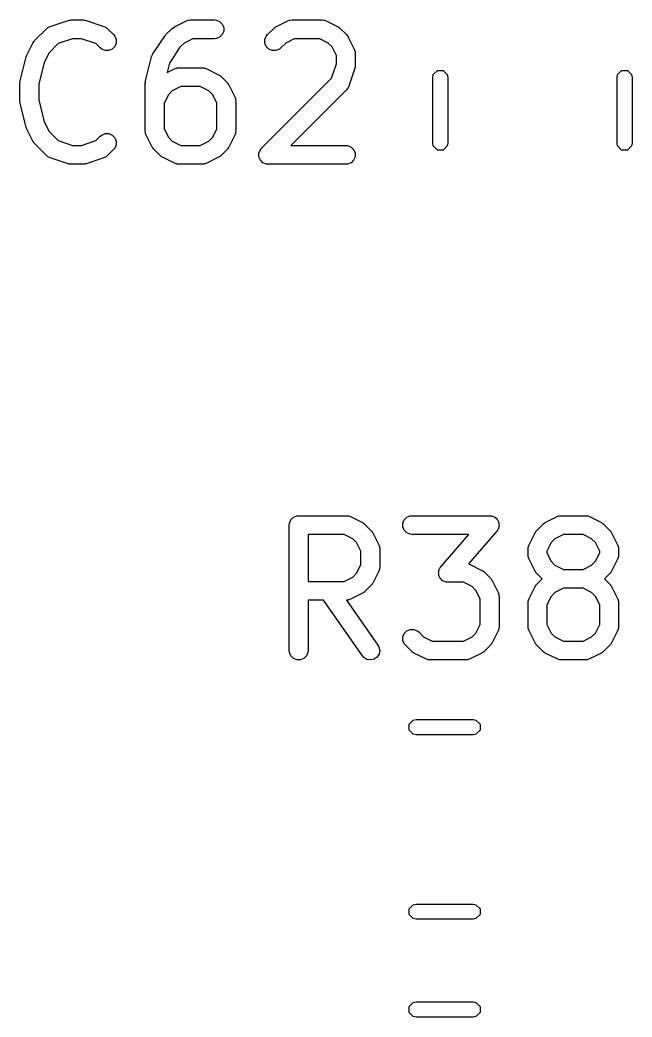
# Model space of a CAD drawing. Extents: x 2.05 to 8.87, y -5.84 to -2.88.
# Drawn here: x 6.8509 to 7.0431, y -3.5089 to -3.1961 of the extents above; entities that cross this region are included whole.
import ezdxf

# ---------------------------------------------------------------- set-up
doc = ezdxf.new("R2010")
doc.units = 0
doc.header["$MEASUREMENT"] = 0
doc.layers.add('BLACK', color=7, linetype='CONTINUOUS')

msp = doc.modelspace()

# ---------------------------------------------------------------- linework, layer by layer
at = {"layer": 'BLACK', "linetype": 'CONTINUOUS'}
for p, q in [((6.86043, -3.19808), (6.86605, -3.19621)), ((6.86605, -3.19621), (6.86634, -3.19614)), ((6.86634, -3.19614), (6.86641, -3.19611)), ((6.86641, -3.19611), (6.86651, -3.1961)), ((6.86651, -3.1961), (6.86662, -3.19608)), ((6.86662, -3.19608), (6.86669, -3.19608)), ((6.86669, -3.19608), (6.86699, -3.19606)), ((6.86699, -3.19606), (6.87073, -3.19606)), ((6.87073, -3.19606), (6.87103, -3.19608)), ((6.87103, -3.19608), (6.8711, -3.19608)), ((6.8711, -3.19608), (6.87121, -3.1961)), ((6.87121, -3.1961), (6.87131, -3.19611)), ((6.87131, -3.19611), (6.87138, -3.19614)), ((6.87138, -3.19614), (6.87167, -3.19621)), ((6.87167, -3.19621), (6.87729, -3.19808)), ((6.89941, -3.19824), (6.90316, -3.19637)), ((6.90316, -3.19637), (6.9037, -3.19616)), ((6.9037, -3.19616), (6.90381, -3.19615)), ((6.90381, -3.19615), (6.9039, -3.19611)), ((6.9039, -3.19611), (6.90448, -3.19606)), ((6.90448, -3.19606), (6.91198, -3.19606)), ((6.91198, -3.19606), (6.91256, -3.19611)), ((6.91256, -3.19611), (6.91362, -3.19655)), ((6.91362, -3.19655), (6.91443, -3.19737)), ((6.93128, -3.19824), (6.93503, -3.19637)), ((6.93503, -3.19637), (6.93557, -3.19616)), ((6.93557, -3.19616), (6.93568, -3.19615)), ((6.93568, -3.19615), (6.93578, -3.19611)), ((6.93578, -3.19611), (6.93635, -3.19606)), ((6.93635, -3.19606), (6.94573, -3.19606)), ((6.94573, -3.19606), (6.9463, -3.19611)), ((6.9463, -3.19611), (6.9464, -3.19615)), ((6.9464, -3.19615), (6.94651, -3.19616)), ((6.94651, -3.19616), (6.94705, -3.19637)), ((6.94705, -3.19637), (6.9508, -3.19824)), ((6.85552, -3.20254), (6.85927, -3.1988)), ((6.85927, -3.1988), (6.85972, -3.19843)), ((6.85972, -3.19843), (6.85982, -3.19839)), ((6.85982, -3.19839), (6.8599, -3.19832)), ((6.8599, -3.19832), (6.86043, -3.19808)), ((6.87729, -3.19808), (6.87782, -3.19832)), ((6.87782, -3.19832), (6.8779, -3.19839)), ((6.8779, -3.19839), (6.878, -3.19843)), ((6.878, -3.19843), (6.87845, -3.1988)), ((6.87845, -3.1988), (6.88032, -3.20067)), ((6.89677, -3.20067), (6.89864, -3.1988)), ((6.89864, -3.1988), (6.89887, -3.19861)), ((6.89887, -3.19861), (6.89892, -3.19855)), ((6.89892, -3.19855), (6.89901, -3.19849)), ((6.89901, -3.19849), (6.89909, -3.19843)), ((6.89909, -3.19843), (6.89916, -3.1984)), ((6.89916, -3.1984), (6.89941, -3.19824)), ((6.91443, -3.19737), (6.91488, -3.19843)), ((6.91488, -3.19958), (6.91443, -3.20065)), ((6.91488, -3.19843), (6.91488, -3.19958)), ((6.92864, -3.20067), (6.93051, -3.1988)), ((6.93051, -3.1988), (6.93074, -3.19861)), ((6.93074, -3.19861), (6.93079, -3.19855)), ((6.93079, -3.19855), (6.93088, -3.19849)), ((6.93088, -3.19849), (6.93096, -3.19843)), ((6.93096, -3.19843), (6.93103, -3.1984)), ((6.93103, -3.1984), (6.93128, -3.19824)), ((6.9508, -3.19824), (6.95104, -3.1984)), ((6.95104, -3.1984), (6.95112, -3.19843)), ((6.95112, -3.19843), (6.9512, -3.19849)), ((6.9512, -3.19849), (6.95129, -3.19855)), ((6.95129, -3.19855), (6.95134, -3.19861)), ((6.95134, -3.19861), (6.95156, -3.1988)), ((6.95156, -3.1988), (6.95344, -3.20067)), ((6.85497, -3.20331), (6.85513, -3.20306)), ((6.85513, -3.20306), (6.85516, -3.20299)), ((6.85516, -3.20299), (6.85522, -3.20291)), ((6.85522, -3.20291), (6.85528, -3.20282)), ((6.85528, -3.20282), (6.85534, -3.20277)), ((6.85534, -3.20277), (6.85552, -3.20254)), ((6.86746, -3.20196), (6.86296, -3.20346)), ((6.87026, -3.20196), (6.86746, -3.20196)), ((6.87476, -3.20346), (6.87026, -3.20196)), ((6.88032, -3.20067), (6.88069, -3.20112)), ((6.88069, -3.20112), (6.88113, -3.20218)), ((6.88113, -3.20218), (6.88113, -3.20333)), ((6.89265, -3.20674), (6.8964, -3.20112)), ((6.8964, -3.20112), (6.89658, -3.2009)), ((6.8964, -3.20112), (6.8964, -3.20112)), ((6.8964, -3.20112), (6.8964, -3.20112)), ((6.89658, -3.2009), (6.89677, -3.20067)), ((6.89677, -3.20067), (6.89677, -3.20067)), ((6.89677, -3.20067), (6.89677, -3.20067)), ((6.90518, -3.20196), (6.90248, -3.20331)), ((6.91198, -3.20196), (6.90518, -3.20196)), ((6.91256, -3.2019), (6.91198, -3.20196)), ((6.91362, -3.20146), (6.91256, -3.2019)), ((6.91443, -3.20065), (6.91362, -3.20146)), ((6.92783, -3.20218), (6.92827, -3.20112)), ((6.92783, -3.20333), (6.92783, -3.20218)), ((6.92827, -3.20112), (6.92864, -3.20067)), ((6.93705, -3.20196), (6.93435, -3.20331)), ((6.94503, -3.20196), (6.93705, -3.20196)), ((6.94773, -3.20331), (6.94503, -3.20196)), ((6.95344, -3.20067), (6.95362, -3.2009)), ((6.95362, -3.2009), (6.95368, -3.20095)), ((6.95368, -3.20095), (6.95374, -3.20104)), ((6.95374, -3.20104), (6.9538, -3.20112)), ((6.9538, -3.20112), (6.95383, -3.20119)), ((6.95383, -3.20119), (6.95399, -3.20144)), ((6.95399, -3.20144), (6.95587, -3.20519)), ((6.8531, -3.20706), (6.85497, -3.20331)), ((6.86296, -3.20346), (6.86004, -3.20638)), ((6.87615, -3.20485), (6.87476, -3.20346)), ((6.87659, -3.20521), (6.87615, -3.20485)), ((6.87766, -3.20565), (6.87659, -3.20521)), ((6.87881, -3.20565), (6.87766, -3.20565)), ((6.87987, -3.20521), (6.87881, -3.20565)), ((6.88069, -3.2044), (6.87987, -3.20521)), ((6.88113, -3.20333), (6.88069, -3.2044)), ((6.90115, -3.20464), (6.89785, -3.20959)), ((6.90248, -3.20331), (6.90115, -3.20464)), ((6.92827, -3.2044), (6.92783, -3.20333)), ((6.92909, -3.20521), (6.92827, -3.2044)), ((6.93015, -3.20565), (6.92909, -3.20521)), ((6.9313, -3.20565), (6.93015, -3.20565)), ((6.93237, -3.20521), (6.9313, -3.20565)), ((6.93282, -3.20485), (6.93237, -3.20521)), ((6.93435, -3.20331), (6.93282, -3.20485)), ((6.94892, -3.20451), (6.94773, -3.20331)), ((6.95027, -3.2072), (6.94892, -3.20451)), ((6.95587, -3.20519), (6.95607, -3.20573)), ((6.95607, -3.20573), (6.95608, -3.20583)), ((6.95608, -3.20583), (6.95612, -3.20593)), ((6.95612, -3.20593), (6.95618, -3.20651)), ((6.851, -3.21517), (6.85287, -3.20767)), ((6.85287, -3.20767), (6.85289, -3.20762)), ((6.85289, -3.2076), (6.85298, -3.20736)), ((6.85289, -3.20762), (6.85289, -3.2076)), ((6.85298, -3.20736), (6.85307, -3.20712)), ((6.85307, -3.20712), (6.85308, -3.2071)), ((6.85308, -3.2071), (6.8531, -3.20706)), ((6.86004, -3.20638), (6.85852, -3.20941)), ((6.89037, -3.21517), (6.89224, -3.20767)), ((6.89224, -3.20767), (6.89236, -3.20733)), ((6.89236, -3.20733), (6.89238, -3.20726)), ((6.89238, -3.20726), (6.89241, -3.20719)), ((6.89241, -3.20719), (6.89244, -3.20712)), ((6.89244, -3.20712), (6.89248, -3.20706)), ((6.89248, -3.20706), (6.89265, -3.20674)), ((6.95027, -3.20978), (6.95027, -3.2072)), ((6.95618, -3.20651), (6.95618, -3.21026)), ((6.85852, -3.20941), (6.85681, -3.21625)), ((6.89785, -3.20959), (6.89712, -3.21251)), ((6.89712, -3.21251), (6.89941, -3.21137)), ((6.89941, -3.21137), (6.89995, -3.21116)), ((6.89995, -3.21116), (6.90006, -3.21115)), ((6.90006, -3.21115), (6.90016, -3.21111)), ((6.90016, -3.21111), (6.90073, -3.21105)), ((6.90073, -3.21105), (6.90823, -3.21105)), ((6.90823, -3.21105), (6.90881, -3.21111)), ((6.90881, -3.21111), (6.9089, -3.21115)), ((6.9089, -3.21115), (6.90901, -3.21116)), ((6.90901, -3.21116), (6.90955, -3.21137)), ((6.90955, -3.21137), (6.9133, -3.21324)), ((6.94877, -3.21429), (6.95027, -3.20978)), ((6.95603, -3.21119), (6.95415, -3.21682)), ((6.95609, -3.21091), (6.95603, -3.21119)), ((6.95612, -3.21083), (6.95609, -3.21091)), ((6.95613, -3.21073), (6.95612, -3.21083)), ((6.95615, -3.21063), (6.95613, -3.21073)), ((6.95618, -3.21026), (6.95615, -3.21055)), ((6.95615, -3.21055), (6.95615, -3.21063)), ((6.98069, -3.21322), (6.98197, -3.21194)), ((6.98197, -3.21194), (6.98378, -3.21194)), ((6.98378, -3.21194), (6.98506, -3.21322)), ((7.03857, -3.21322), (7.03984, -3.21194)), ((7.03984, -3.21194), (7.04165, -3.21194)), ((7.04165, -3.21194), (7.04293, -3.21322)), ((6.85091, -3.21574), (6.85094, -3.21552)), ((6.85094, -3.21552), (6.85097, -3.21531)), ((6.85097, -3.21531), (6.85098, -3.21527)), ((6.85098, -3.21527), (6.851, -3.21517)), ((6.89028, -3.21574), (6.89031, -3.21552)), ((6.89031, -3.21552), (6.89034, -3.21531)), ((6.89034, -3.21531), (6.89035, -3.21527)), ((6.89035, -3.21527), (6.89037, -3.21517)), ((6.9133, -3.21324), (6.91355, -3.2134)), ((6.91355, -3.2134), (6.91362, -3.21343)), ((6.91362, -3.21343), (6.9137, -3.21349)), ((6.9137, -3.21349), (6.91379, -3.21355)), ((6.91379, -3.21355), (6.91384, -3.21361)), ((6.91384, -3.21361), (6.91407, -3.21379)), ((6.91407, -3.21379), (6.91594, -3.21567)), ((6.92676, -3.23629), (6.94877, -3.21429)), ((6.98051, -3.21412), (6.98069, -3.21322)), ((6.98051, -3.23469), (6.98051, -3.21412)), ((6.98506, -3.21322), (6.98524, -3.21412)), ((6.98524, -3.21412), (6.98524, -3.23469)), ((7.03839, -3.21412), (7.03857, -3.21322)), ((7.03839, -3.23469), (7.03839, -3.21412)), ((7.04293, -3.21322), (7.04311, -3.21412)), ((7.04311, -3.21412), (7.04311, -3.23469)), ((6.85092, -3.21578), (6.85091, -3.21574)), ((6.85091, -3.21588), (6.85092, -3.21578)), ((6.85091, -3.22151), (6.85091, -3.21588)), ((6.85681, -3.21625), (6.85681, -3.22114)), ((6.89029, -3.21578), (6.89028, -3.21574)), ((6.89028, -3.21588), (6.89029, -3.21578)), ((6.89028, -3.23088), (6.89028, -3.21588)), ((6.89873, -3.21831), (6.89753, -3.21951)), ((6.90143, -3.21696), (6.89873, -3.21831)), ((6.90753, -3.21696), (6.90143, -3.21696)), ((6.91023, -3.21831), (6.90753, -3.21696)), ((6.91143, -3.21951), (6.91023, -3.21831)), ((6.91594, -3.21567), (6.91613, -3.21589)), ((6.91613, -3.21589), (6.91619, -3.21595)), ((6.91619, -3.21595), (6.91624, -3.21603)), ((6.91624, -3.21603), (6.91631, -3.21612)), ((6.91631, -3.21612), (6.91634, -3.21619)), ((6.91634, -3.21619), (6.9165, -3.21644)), ((6.9165, -3.21644), (6.91837, -3.22019)), ((6.95344, -3.21797), (6.93598, -3.23543)), ((6.9538, -3.21752), (6.95344, -3.21797)), ((6.95385, -3.21742), (6.9538, -3.21752)), ((6.95392, -3.21734), (6.95385, -3.21742)), ((6.95415, -3.21682), (6.95392, -3.21734)), ((6.85092, -3.22161), (6.85091, -3.22151)), ((6.85091, -3.22165), (6.85092, -3.22161)), ((6.85094, -3.22186), (6.85091, -3.22165)), ((6.85681, -3.22114), (6.85852, -3.22797)), ((6.89753, -3.21951), (6.89618, -3.2222)), ((6.91278, -3.2222), (6.91143, -3.21951)), ((6.91837, -3.22019), (6.91858, -3.22073)), ((6.91858, -3.22073), (6.91858, -3.22083)), ((6.91858, -3.22083), (6.91863, -3.22093)), ((6.91863, -3.22093), (6.91868, -3.22151)), ((6.91868, -3.22151), (6.91868, -3.23088)), ((6.85097, -3.22208), (6.85094, -3.22186)), ((6.85098, -3.22212), (6.85097, -3.22208)), ((6.851, -3.22222), (6.85098, -3.22212)), ((6.85287, -3.22972), (6.851, -3.22222)), ((6.89618, -3.2222), (6.89618, -3.23018)), ((6.91278, -3.23018), (6.91278, -3.2222)), ((6.85852, -3.22797), (6.86004, -3.23101)), ((6.85289, -3.22976), (6.85287, -3.22972)), ((6.85289, -3.22978), (6.85289, -3.22976)), ((6.85298, -3.23002), (6.85289, -3.22978)), ((6.85307, -3.23027), (6.85298, -3.23002)), ((6.85308, -3.23028), (6.85307, -3.23027)), ((6.8531, -3.23033), (6.85308, -3.23028)), ((6.85497, -3.23407), (6.8531, -3.23033)), ((6.86004, -3.23101), (6.86296, -3.23392)), ((6.89034, -3.23146), (6.89028, -3.23088)), ((6.89618, -3.23018), (6.89753, -3.23288)), ((6.91143, -3.23288), (6.91278, -3.23018)), ((6.91868, -3.23088), (6.91863, -3.23146)), ((6.85513, -3.23432), (6.85497, -3.23407)), ((6.85516, -3.23439), (6.85513, -3.23432)), ((6.86296, -3.23392), (6.86746, -3.23543)), ((6.87026, -3.23543), (6.87476, -3.23392)), ((6.87476, -3.23392), (6.87615, -3.23254)), ((6.87615, -3.23254), (6.87659, -3.23217)), ((6.87659, -3.23217), (6.87766, -3.23173)), ((6.87766, -3.23173), (6.87881, -3.23173)), ((6.87881, -3.23173), (6.87987, -3.23217)), ((6.87987, -3.23217), (6.88069, -3.23299)), ((6.88069, -3.23299), (6.88113, -3.23405)), ((6.88113, -3.23405), (6.88113, -3.23521)), ((6.89038, -3.23155), (6.89034, -3.23146)), ((6.89038, -3.23166), (6.89038, -3.23155)), ((6.89059, -3.2322), (6.89038, -3.23166)), ((6.89247, -3.23595), (6.89059, -3.2322)), ((6.89753, -3.23288), (6.89873, -3.23408)), ((6.89873, -3.23408), (6.90143, -3.23543)), ((6.90753, -3.23543), (6.91023, -3.23408)), ((6.91023, -3.23408), (6.91143, -3.23288)), ((6.91837, -3.2322), (6.9165, -3.23595)), ((6.91858, -3.23166), (6.91837, -3.2322)), ((6.91863, -3.23146), (6.91858, -3.23155)), ((6.91858, -3.23155), (6.91858, -3.23166)), ((6.85522, -3.23448), (6.85516, -3.23439)), ((6.85528, -3.23456), (6.85522, -3.23448)), ((6.85534, -3.23462), (6.85528, -3.23456)), ((6.85552, -3.23484), (6.85534, -3.23462)), ((6.85927, -3.23859), (6.85552, -3.23484)), ((6.86746, -3.23543), (6.87026, -3.23543)), ((6.88032, -3.23672), (6.87845, -3.23859)), ((6.88069, -3.23627), (6.88032, -3.23672)), ((6.88113, -3.23521), (6.88069, -3.23627)), ((6.89262, -3.2362), (6.89247, -3.23595)), ((6.89265, -3.23627), (6.89262, -3.2362)), ((6.89272, -3.23635), (6.89265, -3.23627)), ((6.89277, -3.23644), (6.89272, -3.23635)), ((6.89283, -3.23649), (6.89277, -3.23644)), ((6.89302, -3.23672), (6.89283, -3.23649)), ((6.89489, -3.23859), (6.89302, -3.23672)), ((6.90143, -3.23543), (6.90753, -3.23543)), ((6.91594, -3.23672), (6.91407, -3.23859)), ((6.91613, -3.23649), (6.91594, -3.23672)), ((6.91619, -3.23644), (6.91613, -3.23649)), ((6.91624, -3.23635), (6.91619, -3.23644)), ((6.91631, -3.23627), (6.91624, -3.23635)), ((6.91634, -3.2362), (6.91631, -3.23627)), ((6.9165, -3.23595), (6.91634, -3.2362)), ((6.92596, -3.2378), (6.9264, -3.23674)), ((6.9264, -3.23674), (6.92676, -3.23629)), ((6.93598, -3.23543), (6.95322, -3.23543)), ((6.95322, -3.23543), (6.9538, -3.23548)), ((6.9538, -3.23548), (6.95487, -3.23592)), ((6.95487, -3.23592), (6.95568, -3.23674)), ((6.95568, -3.23674), (6.95612, -3.2378)), ((6.98069, -3.2356), (6.98051, -3.23469)), ((6.98197, -3.23688), (6.98069, -3.2356)), ((6.98378, -3.23688), (6.98197, -3.23688)), ((6.98506, -3.2356), (6.98378, -3.23688)), ((6.98524, -3.23469), (6.98506, -3.2356)), ((7.03857, -3.2356), (7.03839, -3.23469)), ((7.03984, -3.23688), (7.03857, -3.2356)), ((7.04165, -3.23688), (7.03984, -3.23688)), ((7.04293, -3.2356), (7.04165, -3.23688)), ((7.04311, -3.23469), (7.04293, -3.2356)), ((6.85972, -3.23896), (6.85927, -3.23859)), ((6.85982, -3.239), (6.85972, -3.23896)), ((6.8599, -3.23907), (6.85982, -3.239)), ((6.86043, -3.23931), (6.8599, -3.23907)), ((6.86605, -3.24118), (6.86043, -3.23931)), ((6.87729, -3.23931), (6.87167, -3.24118)), ((6.87782, -3.23907), (6.87729, -3.23931)), ((6.8779, -3.239), (6.87782, -3.23907)), ((6.878, -3.23896), (6.8779, -3.239)), ((6.87845, -3.23859), (6.878, -3.23896)), ((6.89512, -3.23878), (6.89489, -3.23859)), ((6.89517, -3.23884), (6.89512, -3.23878)), ((6.89526, -3.23889), (6.89517, -3.23884)), ((6.89534, -3.23896), (6.89526, -3.23889)), ((6.89541, -3.23899), (6.89534, -3.23896)), ((6.89566, -3.23914), (6.89541, -3.23899)), ((6.89941, -3.24102), (6.89566, -3.23914)), ((6.9133, -3.23914), (6.90955, -3.24102)), ((6.91355, -3.23899), (6.9133, -3.23914)), ((6.91362, -3.23896), (6.91355, -3.23899)), ((6.9137, -3.23889), (6.91362, -3.23896)), ((6.91379, -3.23884), (6.9137, -3.23889)), ((6.91384, -3.23878), (6.91379, -3.23884)), ((6.91407, -3.23859), (6.91384, -3.23878)), ((6.92596, -3.23895), (6.92596, -3.2378)), ((6.9264, -3.24002), (6.92596, -3.23895)), ((6.92721, -3.24083), (6.9264, -3.24002)), ((6.95568, -3.24002), (6.95487, -3.24083)), ((6.95612, -3.23895), (6.95568, -3.24002)), ((6.95612, -3.2378), (6.95612, -3.23895)), ((6.86634, -3.24124), (6.86605, -3.24118)), ((6.86641, -3.24127), (6.86634, -3.24124)), ((6.86651, -3.24128), (6.86641, -3.24127)), ((6.86662, -3.24131), (6.86651, -3.24128)), ((6.86669, -3.2413), (6.86662, -3.24131)), ((6.86699, -3.24133), (6.86669, -3.2413)), ((6.87073, -3.24133), (6.86699, -3.24133)), ((6.87103, -3.2413), (6.87073, -3.24133)), ((6.8711, -3.24131), (6.87103, -3.2413)), ((6.87121, -3.24128), (6.8711, -3.24131)), ((6.87131, -3.24127), (6.87121, -3.24128)), ((6.87138, -3.24124), (6.87131, -3.24127)), ((6.87167, -3.24118), (6.87138, -3.24124)), ((6.89995, -3.24123), (6.89941, -3.24102)), ((6.90006, -3.24123), (6.89995, -3.24123)), ((6.90016, -3.24127), (6.90006, -3.24123)), ((6.90073, -3.24133), (6.90016, -3.24127)), ((6.90823, -3.24133), (6.90073, -3.24133)), ((6.90881, -3.24127), (6.90823, -3.24133)), ((6.9089, -3.24123), (6.90881, -3.24127)), ((6.90901, -3.24123), (6.9089, -3.24123)), ((6.90955, -3.24102), (6.90901, -3.24123)), ((6.92828, -3.24127), (6.92721, -3.24083)), ((6.92885, -3.24133), (6.92828, -3.24127)), ((6.95322, -3.24133), (6.92885, -3.24133)), ((6.9538, -3.24127), (6.95322, -3.24133)), ((6.95487, -3.24083), (6.9538, -3.24127)), ((6.93552, -3.35394), (6.93596, -3.35288)), ((6.93596, -3.35288), (6.93677, -3.35207)), ((6.93677, -3.35207), (6.93784, -3.35162)), ((6.93784, -3.35162), (6.93841, -3.35157)), ((6.93841, -3.35157), (6.95341, -3.35157)), ((6.95341, -3.35157), (6.95399, -3.35162)), ((6.95399, -3.35162), (6.95409, -3.35167)), ((6.95409, -3.35167), (6.95419, -3.35167)), ((6.95419, -3.35167), (6.95473, -3.35188)), ((6.95473, -3.35188), (6.95848, -3.35375)), ((6.97114, -3.35394), (6.97158, -3.35288)), ((6.97158, -3.35288), (6.97239, -3.35207)), ((6.97239, -3.35207), (6.97346, -3.35162)), ((6.97346, -3.35162), (6.97403, -3.35157)), ((6.97403, -3.35157), (6.99841, -3.35157)), ((6.99841, -3.35157), (6.99871, -3.3516)), ((6.99871, -3.3516), (6.99879, -3.35159)), ((6.99879, -3.35159), (6.99884, -3.35161)), ((6.99884, -3.35161), (6.99898, -3.35162)), ((6.99898, -3.35162), (6.99943, -3.35181)), ((6.99943, -3.35181), (6.99988, -3.35196)), ((6.99988, -3.35196), (6.99995, -3.35203)), ((6.99995, -3.35203), (7.00005, -3.35207)), ((7.00005, -3.35207), (7.00039, -3.3524)), ((7.00039, -3.3524), (7.00075, -3.35272)), ((7.00075, -3.35272), (7.00079, -3.35281)), ((7.00079, -3.35281), (7.00086, -3.35288)), ((7.00086, -3.35288), (7.00104, -3.35332)), ((7.01583, -3.35375), (7.01958, -3.35188)), ((7.01958, -3.35188), (7.02012, -3.35167)), ((7.02012, -3.35167), (7.02023, -3.35167)), ((7.02023, -3.35167), (7.02033, -3.35162)), ((7.02033, -3.35162), (7.0209, -3.35157)), ((7.0209, -3.35157), (7.0284, -3.35157)), ((7.0284, -3.35157), (7.02898, -3.35162)), ((7.02898, -3.35162), (7.02908, -3.35167)), ((7.02908, -3.35167), (7.02918, -3.35167)), ((7.02918, -3.35167), (7.02972, -3.35188)), ((7.02972, -3.35188), (7.03347, -3.35375)), ((6.93546, -3.35452), (6.93552, -3.35394)), ((6.93546, -3.39389), (6.93546, -3.35452)), ((6.95848, -3.35375), (6.95873, -3.35391)), ((6.95873, -3.35391), (6.9588, -3.35394)), ((6.9588, -3.35394), (6.95888, -3.35401)), ((6.95888, -3.35401), (6.95897, -3.35406)), ((6.95897, -3.35406), (6.95902, -3.35412)), ((6.95902, -3.35412), (6.95925, -3.35431)), ((6.95925, -3.35431), (6.96112, -3.35618)), ((6.96112, -3.35618), (6.96131, -3.35641)), ((6.97114, -3.3551), (6.97114, -3.35394)), ((6.97158, -3.35616), (6.97114, -3.3551)), ((6.97239, -3.35698), (6.97158, -3.35616)), ((7.00081, -3.35622), (7.00063, -3.35646)), ((7.00086, -3.35616), (7.00081, -3.35622)), ((7.00088, -3.35611), (7.00086, -3.35616)), ((7.00097, -3.35599), (7.00088, -3.35611)), ((7.00112, -3.35554), (7.00097, -3.35599)), ((7.00104, -3.35332), (7.00126, -3.35375)), ((7.0013, -3.3551), (7.00112, -3.35554)), ((7.00126, -3.35375), (7.00126, -3.35385)), ((7.00126, -3.35385), (7.0013, -3.35394)), ((7.0013, -3.35394), (7.0013, -3.35442)), ((7.0013, -3.35442), (7.00133, -3.3549)), ((7.00133, -3.3549), (7.0013, -3.355)), ((7.0013, -3.355), (7.0013, -3.3551)), ((7.01301, -3.35641), (7.01319, -3.35618)), ((7.01319, -3.35618), (7.01507, -3.35431)), ((7.01507, -3.35431), (7.01529, -3.35412)), ((7.01529, -3.35412), (7.01534, -3.35406)), ((7.01534, -3.35406), (7.01543, -3.35401)), ((7.01543, -3.35401), (7.01551, -3.35394)), ((7.01551, -3.35394), (7.01559, -3.35391)), ((7.01559, -3.35391), (7.01583, -3.35375)), ((7.03347, -3.35375), (7.03372, -3.35391)), ((7.03372, -3.35391), (7.03379, -3.35394)), ((7.03379, -3.35394), (7.03387, -3.35401)), ((7.03387, -3.35401), (7.03396, -3.35406)), ((7.03396, -3.35406), (7.03401, -3.35412)), ((7.03401, -3.35412), (7.03424, -3.35431)), ((7.03424, -3.35431), (7.03611, -3.35618)), ((7.03611, -3.35618), (7.0363, -3.35641)), ((6.95271, -3.35747), (6.94137, -3.35747)), ((6.94137, -3.35747), (6.94137, -3.37219)), ((6.95541, -3.35882), (6.95271, -3.35747)), ((6.95661, -3.36002), (6.95541, -3.35882)), ((6.96131, -3.35641), (6.96137, -3.35646)), ((6.96137, -3.35646), (6.96142, -3.35655)), ((6.96142, -3.35655), (6.96149, -3.35663)), ((6.96149, -3.35663), (6.96152, -3.3567)), ((6.96152, -3.3567), (6.96168, -3.35695)), ((6.96168, -3.35695), (6.96355, -3.3607)), ((6.97346, -3.35742), (6.97239, -3.35698)), ((6.97403, -3.35747), (6.97346, -3.35742)), ((6.9919, -3.35747), (6.97403, -3.35747)), ((6.98306, -3.36757), (6.9919, -3.35747)), ((7.00063, -3.35646), (6.9917, -3.36667)), ((7.01076, -3.3607), (7.01264, -3.35695)), ((7.01264, -3.35695), (7.01279, -3.3567)), ((7.01279, -3.3567), (7.01282, -3.35663)), ((7.01282, -3.35663), (7.01289, -3.35655)), ((7.01289, -3.35655), (7.01295, -3.35646)), ((7.01295, -3.35646), (7.01301, -3.35641)), ((7.0189, -3.35882), (7.01771, -3.36002)), ((7.0216, -3.35747), (7.0189, -3.35882)), ((7.02771, -3.35747), (7.0216, -3.35747)), ((7.0304, -3.35882), (7.02771, -3.35747)), ((7.0316, -3.36002), (7.0304, -3.35882)), ((7.0363, -3.35641), (7.03636, -3.35646)), ((7.03636, -3.35646), (7.03642, -3.35655)), ((7.03642, -3.35655), (7.03648, -3.35663)), ((7.03648, -3.35663), (7.03651, -3.3567)), ((7.03651, -3.3567), (7.03667, -3.35695)), ((7.03667, -3.35695), (7.03854, -3.3607)), ((6.95796, -3.36272), (6.95661, -3.36002)), ((6.96355, -3.3607), (6.96376, -3.36124)), ((6.96376, -3.36124), (6.96377, -3.36135)), ((6.96377, -3.36135), (6.96381, -3.36144)), ((6.96381, -3.36144), (6.96386, -3.36202)), ((6.96386, -3.36202), (6.96386, -3.36764)), ((7.01045, -3.36202), (7.01051, -3.36144)), ((7.01045, -3.36389), (7.01045, -3.36202)), ((7.01051, -3.36144), (7.01055, -3.36135)), ((7.01055, -3.36135), (7.01056, -3.36124)), ((7.01056, -3.36124), (7.01076, -3.3607)), ((7.01771, -3.36002), (7.01636, -3.36272)), ((7.03295, -3.36272), (7.0316, -3.36002)), ((7.03854, -3.3607), (7.03875, -3.36124)), ((7.03875, -3.36124), (7.03876, -3.36135)), ((7.03876, -3.36135), (7.0388, -3.36144)), ((7.0388, -3.36144), (7.03885, -3.36202)), ((7.03885, -3.36202), (7.03885, -3.36389)), ((6.95796, -3.36695), (6.95796, -3.36272)), ((7.01051, -3.36447), (7.01045, -3.36389)), ((7.01055, -3.36457), (7.01051, -3.36447)), ((7.01056, -3.36467), (7.01055, -3.36457)), ((7.01076, -3.36521), (7.01056, -3.36467)), ((7.01264, -3.36896), (7.01076, -3.36521)), ((7.01636, -3.36272), (7.01636, -3.3632)), ((7.01636, -3.3632), (7.01771, -3.36589)), ((7.0316, -3.36589), (7.03295, -3.3632)), ((7.03295, -3.3632), (7.03295, -3.36272)), ((7.03854, -3.36521), (7.03667, -3.36896)), ((7.03875, -3.36467), (7.03854, -3.36521)), ((7.03876, -3.36457), (7.03875, -3.36467)), ((7.0388, -3.36447), (7.03876, -3.36457)), ((7.03885, -3.36389), (7.0388, -3.36447)), ((6.95661, -3.36964), (6.95796, -3.36695)), ((6.96376, -3.36842), (6.96355, -3.36896)), ((6.96377, -3.36832), (6.96376, -3.36842)), ((6.96381, -3.36822), (6.96377, -3.36832)), ((6.96386, -3.36764), (6.96381, -3.36822)), ((6.98239, -3.36894), (6.98257, -3.3685)), ((6.98257, -3.3685), (6.98272, -3.36805)), ((6.98272, -3.36805), (6.98281, -3.36793)), ((6.98281, -3.36793), (6.98283, -3.36788)), ((6.98283, -3.36788), (6.98288, -3.36782)), ((6.98288, -3.36782), (6.98306, -3.36757)), ((6.9917, -3.36667), (6.99223, -3.36688)), ((6.99223, -3.36688), (6.99598, -3.36875)), ((6.99598, -3.36875), (6.99623, -3.36891)), ((7.01771, -3.36589), (7.0189, -3.36709)), ((7.0189, -3.36709), (7.0216, -3.36844)), ((7.0216, -3.36844), (7.02771, -3.36844)), ((7.02771, -3.36844), (7.0304, -3.36709)), ((7.0304, -3.36709), (7.0316, -3.36589)), ((6.95271, -3.37219), (6.95541, -3.37084)), ((6.95541, -3.37084), (6.95661, -3.36964)), ((6.96355, -3.36896), (6.96168, -3.37271)), ((6.98236, -3.36914), (6.98239, -3.36904)), ((6.98239, -3.36961), (6.98236, -3.36914)), ((6.98239, -3.36904), (6.98239, -3.36894)), ((6.98239, -3.37009), (6.98239, -3.36961)), ((6.98243, -3.37019), (6.98239, -3.37009)), ((6.98243, -3.37029), (6.98243, -3.37019)), ((6.98264, -3.37072), (6.98243, -3.37029)), ((6.98283, -3.37116), (6.98264, -3.37072)), ((6.9829, -3.37123), (6.98283, -3.37116)), ((6.98294, -3.37132), (6.9829, -3.37123)), ((6.9833, -3.37163), (6.98294, -3.37132)), ((6.98364, -3.37197), (6.9833, -3.37163)), ((6.98373, -3.37201), (6.98364, -3.37197)), ((6.99623, -3.36891), (6.9963, -3.36894)), ((6.9963, -3.36894), (6.99638, -3.369)), ((6.99638, -3.369), (6.99647, -3.36906)), ((6.99647, -3.36906), (6.99652, -3.36912)), ((6.99652, -3.36912), (6.99674, -3.36931)), ((6.99674, -3.36931), (6.99862, -3.37118)), ((6.99862, -3.37118), (6.99881, -3.37141)), ((6.99881, -3.37141), (6.99886, -3.37146)), ((6.99886, -3.37146), (6.99892, -3.37155)), ((6.99892, -3.37155), (6.99899, -3.37163)), ((6.99899, -3.37163), (6.99902, -3.3717)), ((6.99902, -3.3717), (6.99917, -3.37195)), ((6.99917, -3.37195), (7.00105, -3.3757)), ((7.01279, -3.36921), (7.01264, -3.36896)), ((7.01282, -3.36928), (7.01279, -3.36921)), ((7.01289, -3.36937), (7.01282, -3.36928)), ((7.01295, -3.36945), (7.01289, -3.36937)), ((7.01301, -3.36951), (7.01295, -3.36945)), ((7.01319, -3.36973), (7.01301, -3.36951)), ((7.01485, -3.37139), (7.01319, -3.36973)), ((7.01319, -3.37305), (7.01485, -3.37139)), ((7.03611, -3.36973), (7.03445, -3.37139)), ((7.03445, -3.37139), (7.03611, -3.37305)), ((7.0363, -3.36951), (7.03611, -3.36973)), ((7.03636, -3.36945), (7.0363, -3.36951)), ((7.03642, -3.36937), (7.03636, -3.36945)), ((7.03648, -3.36928), (7.03642, -3.36937)), ((7.03651, -3.36921), (7.03648, -3.36928)), ((7.03667, -3.36896), (7.03651, -3.36921)), ((6.94137, -3.37219), (6.95271, -3.37219)), ((6.96112, -3.37348), (6.95925, -3.37536)), ((6.96131, -3.37325), (6.96112, -3.37348)), ((6.96137, -3.3732), (6.96131, -3.37325)), ((6.96142, -3.37311), (6.96137, -3.3732)), ((6.96149, -3.37303), (6.96142, -3.37311)), ((6.96152, -3.37296), (6.96149, -3.37303)), ((6.96168, -3.37271), (6.96152, -3.37296)), ((6.98381, -3.37208), (6.98373, -3.37201)), ((6.98426, -3.37223), (6.98381, -3.37208)), ((6.98471, -3.37241), (6.98426, -3.37223)), ((6.98485, -3.37243), (6.98471, -3.37241)), ((6.9849, -3.37245), (6.98485, -3.37243)), ((6.98498, -3.37244), (6.9849, -3.37245)), ((6.98528, -3.37247), (6.98498, -3.37244)), ((6.99021, -3.37247), (6.98528, -3.37247)), ((6.99291, -3.37382), (6.99021, -3.37247)), ((6.9941, -3.37502), (6.99291, -3.37382)), ((6.99545, -3.37771), (6.9941, -3.37502)), ((7.01076, -3.37757), (7.01264, -3.37382)), ((7.01264, -3.37382), (7.01279, -3.37357)), ((7.01279, -3.37357), (7.01282, -3.3735)), ((7.01282, -3.3735), (7.01289, -3.37342)), ((7.01289, -3.37342), (7.01295, -3.37333)), ((7.01295, -3.37333), (7.01301, -3.37328)), ((7.01301, -3.37328), (7.01319, -3.37305)), ((7.0216, -3.37435), (7.0189, -3.37569)), ((7.02771, -3.37435), (7.0216, -3.37435)), ((7.0304, -3.37569), (7.02771, -3.37435)), ((7.03611, -3.37305), (7.0363, -3.37328)), ((7.0363, -3.37328), (7.03636, -3.37333)), ((7.03636, -3.37333), (7.03642, -3.37342)), ((7.03642, -3.37342), (7.03648, -3.3735)), ((7.03648, -3.3735), (7.03651, -3.37357)), ((7.03651, -3.37357), (7.03667, -3.37382)), ((7.03667, -3.37382), (7.03854, -3.37757)), ((6.94625, -3.3781), (6.94137, -3.3781)), ((6.94137, -3.3781), (6.94137, -3.39389)), ((6.95849, -3.39558), (6.94625, -3.3781)), ((6.95399, -3.37804), (6.95346, -3.37809)), ((6.95346, -3.37809), (6.96333, -3.3922)), ((6.95409, -3.378), (6.95399, -3.37804)), ((6.95419, -3.37799), (6.95409, -3.378)), ((6.95473, -3.37778), (6.95419, -3.37799)), ((6.95848, -3.37591), (6.95473, -3.37778)), ((6.95873, -3.37575), (6.95848, -3.37591)), ((6.9588, -3.37572), (6.95873, -3.37575)), ((6.95888, -3.37566), (6.9588, -3.37572)), ((6.95897, -3.3756), (6.95888, -3.37566)), ((6.95902, -3.37554), (6.95897, -3.3756)), ((6.95925, -3.37536), (6.95902, -3.37554)), ((6.99545, -3.38569), (6.99545, -3.37771)), ((7.00105, -3.3757), (7.00125, -3.37624)), ((7.00125, -3.37624), (7.00126, -3.37634)), ((7.00126, -3.37634), (7.0013, -3.37644)), ((7.0013, -3.37644), (7.00136, -3.37702)), ((7.00136, -3.37702), (7.00136, -3.38639)), ((7.01051, -3.37832), (7.01055, -3.37822)), ((7.01055, -3.37822), (7.01056, -3.37811)), ((7.01056, -3.37811), (7.01076, -3.37757)), ((7.01771, -3.37689), (7.01636, -3.37959)), ((7.0189, -3.37569), (7.01771, -3.37689)), ((7.0316, -3.37689), (7.0304, -3.37569)), ((7.03295, -3.37959), (7.0316, -3.37689)), ((7.03854, -3.37757), (7.03875, -3.37811)), ((7.03875, -3.37811), (7.03876, -3.37822)), ((7.03876, -3.37822), (7.0388, -3.37832)), ((7.01045, -3.37889), (7.01051, -3.37832)), ((7.01045, -3.38639), (7.01045, -3.37889)), ((7.01636, -3.37959), (7.01636, -3.38569)), ((7.03295, -3.38569), (7.03295, -3.37959)), ((7.0388, -3.37832), (7.03885, -3.37889)), ((7.03885, -3.37889), (7.03885, -3.38639)), ((6.97239, -3.38769), (6.97346, -3.38724)), ((6.97346, -3.38724), (6.97461, -3.38724)), ((6.97461, -3.38724), (6.97567, -3.38769)), ((6.9941, -3.38839), (6.99545, -3.38569)), ((7.00125, -3.38717), (7.00105, -3.38771)), ((7.00126, -3.38707), (7.00125, -3.38717)), ((7.0013, -3.38697), (7.00126, -3.38707)), ((7.00136, -3.38639), (7.0013, -3.38697)), ((7.01051, -3.38697), (7.01045, -3.38639)), ((7.01055, -3.38707), (7.01051, -3.38697)), ((7.01056, -3.38717), (7.01055, -3.38707)), ((7.01076, -3.38771), (7.01056, -3.38717)), ((7.01636, -3.38569), (7.01771, -3.38839)), ((7.0316, -3.38839), (7.03295, -3.38569)), ((7.03875, -3.38717), (7.03854, -3.38771)), ((7.03876, -3.38707), (7.03875, -3.38717)), ((7.0388, -3.38697), (7.03876, -3.38707)), ((7.03885, -3.38639), (7.0388, -3.38697)), ((6.97114, -3.38956), (6.97158, -3.3885)), ((6.97114, -3.39072), (6.97114, -3.38956)), ((6.97158, -3.39178), (6.97114, -3.39072)), ((6.97158, -3.3885), (6.97239, -3.38769)), ((6.97567, -3.38769), (6.97612, -3.38805)), ((6.97612, -3.38805), (6.97766, -3.38959)), ((6.97766, -3.38959), (6.98036, -3.39094)), ((6.99021, -3.39094), (6.99291, -3.38959)), ((6.99291, -3.38959), (6.9941, -3.38839)), ((7.00105, -3.38771), (6.99917, -3.39146)), ((7.01264, -3.39146), (7.01076, -3.38771)), ((7.01771, -3.38839), (7.0189, -3.38959)), ((7.0189, -3.38959), (7.0216, -3.39094)), ((7.02771, -3.39094), (7.0304, -3.38959)), ((7.0304, -3.38959), (7.0316, -3.38839)), ((7.03854, -3.38771), (7.03667, -3.39146)), ((6.93552, -3.39447), (6.93546, -3.39389)), ((6.94137, -3.39389), (6.94131, -3.39447)), ((6.96333, -3.3922), (6.96361, -3.3927)), ((6.96361, -3.3927), (6.96386, -3.39383)), ((6.96386, -3.39383), (6.96366, -3.39496)), ((6.97195, -3.39223), (6.97158, -3.39178)), ((6.97382, -3.3941), (6.97195, -3.39223)), ((6.98036, -3.39094), (6.99021, -3.39094)), ((6.99862, -3.39223), (6.99674, -3.3941)), ((6.99881, -3.392), (6.99862, -3.39223)), ((6.99886, -3.39195), (6.99881, -3.392)), ((6.99892, -3.39186), (6.99886, -3.39195)), ((6.99899, -3.39178), (6.99892, -3.39186)), ((6.99902, -3.39171), (6.99899, -3.39178)), ((6.99917, -3.39146), (6.99902, -3.39171)), ((7.01279, -3.39171), (7.01264, -3.39146)), ((7.01282, -3.39178), (7.01279, -3.39171)), ((7.01289, -3.39186), (7.01282, -3.39178)), ((7.01295, -3.39195), (7.01289, -3.39186)), ((7.01301, -3.392), (7.01295, -3.39195)), ((7.01319, -3.39223), (7.01301, -3.392)), ((7.01507, -3.3941), (7.01319, -3.39223)), ((7.0216, -3.39094), (7.02771, -3.39094)), ((7.03611, -3.39223), (7.03424, -3.3941)), ((7.0363, -3.392), (7.03611, -3.39223)), ((7.03636, -3.39195), (7.0363, -3.392)), ((7.03642, -3.39186), (7.03636, -3.39195)), ((7.03648, -3.39178), (7.03642, -3.39186)), ((7.03651, -3.39171), (7.03648, -3.39178)), ((7.03667, -3.39146), (7.03651, -3.39171)), ((6.93596, -3.39553), (6.93552, -3.39447)), ((6.93677, -3.39635), (6.93596, -3.39553)), ((6.93784, -3.39679), (6.93677, -3.39635)), ((6.93899, -3.39679), (6.93784, -3.39679)), ((6.94005, -3.39635), (6.93899, -3.39679)), ((6.94087, -3.39553), (6.94005, -3.39635)), ((6.94131, -3.39447), (6.94087, -3.39553)), ((6.95887, -3.39602), (6.95849, -3.39558)), ((6.95984, -3.39664), (6.95887, -3.39602)), ((6.96098, -3.39684), (6.95984, -3.39664)), ((6.9621, -3.39659), (6.96098, -3.39684)), ((6.96304, -3.39593), (6.9621, -3.39659)), ((6.96366, -3.39496), (6.96304, -3.39593)), ((6.97405, -3.39429), (6.97382, -3.3941)), ((6.9741, -3.39435), (6.97405, -3.39429)), ((6.97419, -3.3944), (6.9741, -3.39435)), ((6.97427, -3.39447), (6.97419, -3.3944)), ((6.97434, -3.3945), (6.97427, -3.39447)), ((6.97459, -3.39466), (6.97434, -3.3945)), ((6.97834, -3.39653), (6.97459, -3.39466)), ((6.97888, -3.39674), (6.97834, -3.39653)), ((6.97898, -3.39675), (6.97888, -3.39674)), ((6.97908, -3.39679), (6.97898, -3.39675)), ((6.97966, -3.39684), (6.97908, -3.39679)), ((6.99091, -3.39684), (6.97966, -3.39684)), ((6.99148, -3.39679), (6.99091, -3.39684)), ((6.99158, -3.39675), (6.99148, -3.39679)), ((6.99169, -3.39674), (6.99158, -3.39675)), ((6.99223, -3.39653), (6.99169, -3.39674)), ((6.99598, -3.39466), (6.99223, -3.39653)), ((6.99623, -3.3945), (6.99598, -3.39466)), ((6.9963, -3.39447), (6.99623, -3.3945)), ((6.99638, -3.3944), (6.9963, -3.39447)), ((6.99647, -3.39435), (6.99638, -3.3944)), ((6.99652, -3.39429), (6.99647, -3.39435)), ((6.99674, -3.3941), (6.99652, -3.39429)), ((7.01529, -3.39429), (7.01507, -3.3941)), ((7.01534, -3.39435), (7.01529, -3.39429)), ((7.01543, -3.3944), (7.01534, -3.39435)), ((7.01551, -3.39447), (7.01543, -3.3944)), ((7.01559, -3.3945), (7.01551, -3.39447)), ((7.01583, -3.39466), (7.01559, -3.3945)), ((7.01958, -3.39653), (7.01583, -3.39466)), ((7.02012, -3.39674), (7.01958, -3.39653)), ((7.02023, -3.39675), (7.02012, -3.39674)), ((7.02033, -3.39679), (7.02023, -3.39675)), ((7.0209, -3.39684), (7.02033, -3.39679)), ((7.0284, -3.39684), (7.0209, -3.39684)), ((7.02898, -3.39679), (7.0284, -3.39684)), ((7.02908, -3.39675), (7.02898, -3.39679)), ((7.02918, -3.39674), (7.02908, -3.39675)), ((7.02972, -3.39653), (7.02918, -3.39674)), ((7.03347, -3.39466), (7.02972, -3.39653)), ((7.03372, -3.3945), (7.03347, -3.39466)), ((7.03379, -3.39447), (7.03372, -3.3945)), ((7.03387, -3.3944), (7.03379, -3.39447)), ((7.03396, -3.39435), (7.03387, -3.3944)), ((7.03401, -3.39429), (7.03396, -3.39435)), ((7.03424, -3.3941), (7.03401, -3.39429)), ((6.97313, -3.41701), (6.97441, -3.41573)), ((6.97441, -3.41573), (6.97531, -3.41555)), ((6.97531, -3.41555), (6.99319, -3.41555)), ((6.99319, -3.41555), (6.9941, -3.41573)), ((6.9941, -3.41573), (6.99537, -3.41701)), ((6.97313, -3.41882), (6.97313, -3.41701)), ((6.97441, -3.4201), (6.97313, -3.41882)), ((6.99537, -3.41882), (6.9941, -3.4201)), ((6.99537, -3.41701), (6.99537, -3.41882)), ((6.97531, -3.42028), (6.97441, -3.4201)), ((6.99319, -3.42028), (6.97531, -3.42028)), ((6.9941, -3.4201), (6.99319, -3.42028)), ((6.97313, -3.47488), (6.97441, -3.47361)), ((6.97313, -3.47669), (6.97313, -3.47488)), ((6.97441, -3.47361), (6.97531, -3.47343)), ((6.97531, -3.47343), (6.99319, -3.47343)), ((6.99319, -3.47343), (6.9941, -3.47361)), ((6.9941, -3.47361), (6.99537, -3.47488)), ((6.99537, -3.47488), (6.99537, -3.47669)), ((6.97441, -3.47797), (6.97313, -3.47669)), ((6.97531, -3.47815), (6.97441, -3.47797)), ((6.99319, -3.47815), (6.97531, -3.47815)), ((6.9941, -3.47797), (6.99319, -3.47815)), ((6.99537, -3.47669), (6.9941, -3.47797)), ((6.97313, -3.50559), (6.97441, -3.50431)), ((6.97313, -3.5074), (6.97313, -3.50559)), ((6.97441, -3.50431), (6.97531, -3.50413)), ((6.97531, -3.50413), (6.99319, -3.50413)), ((6.99319, -3.50413), (6.9941, -3.50431)), ((6.9941, -3.50431), (6.99537, -3.50559)), ((6.99537, -3.50559), (6.99537, -3.5074)), ((6.97441, -3.50868), (6.97313, -3.5074)), ((6.97531, -3.50886), (6.97441, -3.50868)), ((6.99319, -3.50886), (6.97531, -3.50886)), ((6.9941, -3.50868), (6.99319, -3.50886)), ((6.99537, -3.5074), (6.9941, -3.50868))]:
    msp.add_line(p, q, dxfattribs=at)

doc.saveas('drawing.dxf')
